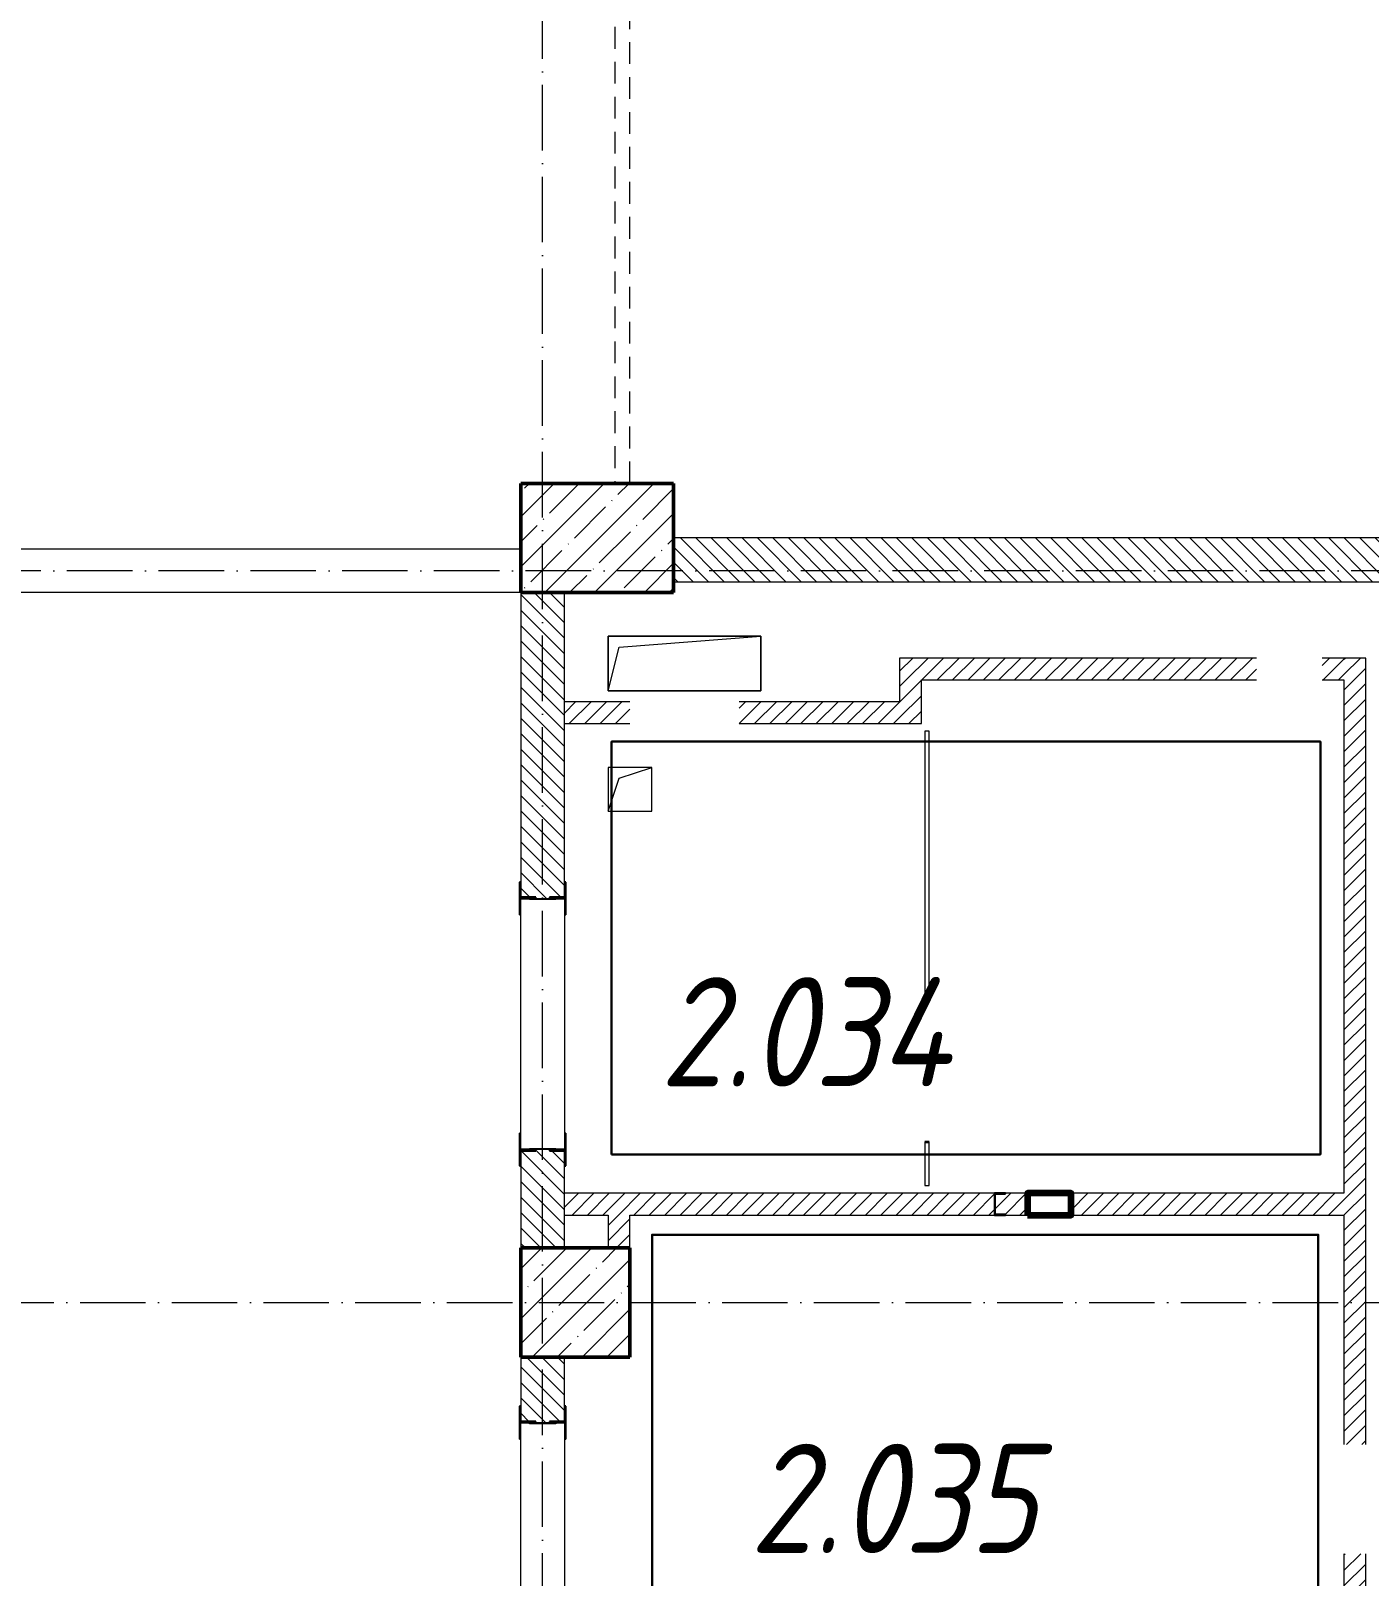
# Model space of a CAD drawing. Header units: millimetres. Extents: x -356862 to 418287, y 0 to 839748.
# Drawn here: x 75415 to 81543, y 509694 to 516768 of the extents above; entities that cross this region are included whole.
import ezdxf

# ---------------------------------------------------------------- set-up
doc = ezdxf.new("R2010")
doc.units = ezdxf.units.MM
doc.linetypes.add('200_ШТРИХ_ш1п0_6_', pattern=[160, 100, -60])
doc.linetypes.add('50_200_ШТРИХ_1Т_ш5_п1_п1_', pattern=[700, 500, -100, 0, -100])
for name, color, linetype, lineweight in [('9.7) Заделка 956 шт', 6, 'Continuous', 158), ('A-DETL-____-OTLN-3', 7, '200_ШТРИХ_ш1п0_6_', 9), ('A-DOOR-OPNG-MCUT', 7, 'Continuous', 35), ('A-FLOR-____-OTLN', 7, 'Continuous', 9), ('A-GENM-____-MCUT', 7, 'Continuous', 25), ('A-GENM-____-OTLN', 7, 'Continuous', 9), ('A-GENM-____-OTLN-1', 7, 'Continuous', 25), ('A-WALL-____-MCUT', 7, 'Continuous', 13), ('A-WALL-____-PATT-1', 7, 'Continuous', 9), ('A-WALL-FNSH-MCUT-1', 7, 'Continuous', 9), ('B2.6.1)', 212, 'Continuous', 30), ('B2.8)', 183, 'Continuous', 30), ('I-WALL-____-OTLN', 7, 'Continuous', 9), ('S-COLS-____-MCUT', 7, 'Continuous', 50), ('S-COLS-____-OTLN', 7, 'Continuous', 9), ('S-GRID-____-OTLN-1', 7, '50_200_ШТРИХ_1Т_ш5_п1_п1_', 9), ('Марки помещений', 7, 'Continuous', 9)]:
    doc.layers.add(name, color=color, linetype=linetype, lineweight=lineweight)
doc.layers.add('A-DOOR-____-OTLN-1', color=7, linetype='Continuous', lineweight=9, true_color=0xffffff)
doc.styles.add('ISOCPEUR_I_2', font='isocpeui.ttf', dxfattribs={"width": 0.85, "height": 2.3})
pattern_1 = [(135, (-15591.663, 459015.94), (-35.35534, -35.35534), [])]
pattern_2 = [(45, (-15591.663, 459015.94), (-35.35534, 35.35534), [])]

# ---------------------------------------------------------------- blocks, each defined once
blk = doc.blocks.new('BSC_Колонна _Прямоугольная - 500х700-V110-АР1_План отверстий 2 этажа в осях 1-64_Ю-ЯЯ')
at = {"layer": 'S-COLS-____-OTLN'}
h = blk.add_hatch(dxfattribs=at)
h.set_pattern_fill('FP_123', color=256, style=0, pattern_type=2)
h.set_pattern_definition([(315, (-55431.04, 93600), (114.04925, 114.04925), []), (315, (-55431.04, 93485.95), (114.04925, 114.04925), [201.613, -40.323, 3.353, -36.97])])
h.paths.add_polyline_path([(-250, 350), (-250, -350), (250, -350), (250, 350)], flags=0)
at = {"layer": 'S-COLS-____-MCUT'}
for p, q in [((250, 350), (-250, 350)), ((-250, 350), (-250, -350)), ((250, -350), (250, 350)), ((-250, -350), (250, -350))]:
    blk.add_line(p, q, dxfattribs=at)
blk = doc.blocks.new('BSC_Колонна _Прямоугольная - 500х500-V147-АР1_План отверстий 2 этажа в осях 1-64_Ю-ЯЯ')
at = {"layer": 'S-COLS-____-OTLN'}
h = blk.add_hatch(dxfattribs=at)
h.set_pattern_fill('FP_160', color=256, style=0, pattern_type=2)
h.set_pattern_definition([(45, (-93500, -51931.04), (-114.04925, 114.04925), []), (45, (-93385.95, -51931.04), (-114.04925, 114.04925), [201.613, -40.323, 3.353, -36.97])])
h.paths.add_polyline_path([(-250, -250), (250, -250), (250, 250), (-250, 250)], flags=0)
at = {"layer": 'S-COLS-____-MCUT'}
for p, q in [((250, 250), (-250, 250)), ((-250, 250), (-250, -250)), ((250, -250), (250, 250)), ((-250, -250), (250, -250))]:
    blk.add_line(p, q, dxfattribs=at)
blk = doc.blocks.new('DOR_ДУ_распашная__1Ст_Прямоугольная_ШЕР - Вн_650х2100h_Кабинки С_у-19996353-АР1_План отверстий 2 этажа в осях 1-64_Ю-ЯЯ')
at = {"layer": 'A-DOOR-OPNG-MCUT'}
for p, q in [((-325, 10), (-325, -10)), ((325, -10), (325, 10))]:
    blk.add_line(p, q, dxfattribs=at)
blk = doc.blocks.new('154_Фахверк_СКБ_Швеллер - Тип_100_3960-28331862-АР1_План отверстий 2 этажа в осях 1-64_Ю-ЯЯ')
at = {"layer": 'A-GENM-____-MCUT'}
for p, q in [((175, 50), (125, 50)), ((125, 50), (125, -50)), ((128, 47), (175, 47)), ((128, -47), (128, 47)), ((175, 47), (175, 50)), ((125, -50), (175, -50)), ((175, -47), (128, -47)), ((175, -50), (175, -47))]:
    blk.add_line(p, q, dxfattribs=at)
blk = doc.blocks.new('154_Стойка_СКБ_Уголок - СМ-2180_200-28268025-АР1_План отверстий 2 этажа в осях 1-64_Ю-ЯЯ')
at = {"layer": 'A-GENM-____-MCUT'}
for p, q in [((125, 156), (125, 81)), ((200, 156), (125, 156)), ((131, 81), (131, 150)), ((131, 150), (200, 150)), ((200, 150), (200, 156)), ((125, 81), (131, 81)), ((131, 19), (125, 19)), ((125, 19), (125, -56)), ((131, -50), (131, 19)), ((125, -56), (200, -56)), ((200, -50), (131, -50)), ((200, -56), (200, -50))]:
    blk.add_line(p, q, dxfattribs=at)
blk = doc.blocks.new('Стойка_Влож_Полоса боковая - Полоса-28213942-АР1_План отверстий 2 этажа в осях 1-64_Ю-ЯЯ')
at = {"layer": 'A-GENM-____-OTLN'}
for p, q in [((-5, 60), (0, 60)), ((-5, -60), (-5, 60)), ((0, -60), (-5, -60))]:
    blk.add_line(p, q, dxfattribs=at)
blk = doc.blocks.new('Стойка_Влож_Уголок_Опорный - Уголок-28213941-АР1_План отверстий 2 этажа в осях 1-64_Ю-ЯЯ')
at = {"layer": 'A-GENM-____-OTLN'}
for p, q in [((-212, -6), (-212, 0)), ((0, 0), (0, -6)), ((-212, -75), (-212, -6)), ((-212, -6), (-206, -6)), ((-6, -6), (0, -6)), ((0, -6), (0, -75)), ((-212, -75), (-206, -75)), ((-6, -75), (0, -75))]:
    blk.add_line(p, q, dxfattribs=at)
blk = doc.blocks.new('AR_Отверстие прямоугольное _в плите_ - AR_Отверстие прямоугольное _в плите_-30459207-АР1_План отверстий 2 этажа в осях 1-64_Ю-ЯЯ')
at = {"layer": 'A-GENM-____-OTLN'}
for p, q in [((100, 100), (-100, 100)), ((-100, 100), (-100, -100)), ((-50, 50), (100, 100)), ((100, -100), (100, 100)), ((-100, -100), (-50, 50)), ((-100, -100), (100, -100))]:
    blk.add_line(p, q, dxfattribs=at)
blk = doc.blocks.new('AR_Отверстие прямоугольное _в плите_ - AR_Отверстие прямоугольное _в плите_-30459221-АР1_План отверстий 2 этажа в осях 1-64_Ю-ЯЯ')
at = {"layer": 'A-GENM-____-OTLN'}
for p, q in [((350, 125), (-350, 125)), ((-350, 125), (-350, -125)), ((-350, -125), (-300, 75)), ((-300, 75), (350, 125)), ((350, -125), (350, 125)), ((-350, -125), (350, -125))]:
    blk.add_line(p, q, dxfattribs=at)
blk = doc.blocks.new('2этаж')
at = {"layer": 'S-GRID-____-OTLN-1', "color": 251, "ltscale": 0.6, "true_color": 0x636466}
for p, q in [((77758.3, 498997), (77758.3, 549908.8)), ((88482.7, 514297), (-20260.4, 514297)), ((53374.4, 510947), (88482.7, 510947))]:
    blk.add_line(p, q, dxfattribs=at)

msp = doc.modelspace()

# ---------------------------------------------------------------- hatches: boundary and pattern name
at = {"layer": 'A-WALL-____-PATT-1'}
h = msp.add_hatch(dxfattribs=at)
h.set_pattern_fill('FP_6', color=256, style=0, pattern_type=2)
h.set_pattern_definition(pattern_1)
h.paths.add_polyline_path([(81758.3366, 514246.983), (81758.3366, 514446.983), (78358.3366, 514446.983), (78358.3366, 514246.983), (79838.1916, 514246.983)], flags=0)
h = msp.add_hatch(dxfattribs=at)
h.set_pattern_fill('FP_6', color=256, style=0, pattern_type=2)
h.set_pattern_definition(pattern_1)
h.paths.add_polyline_path([(77858.3366, 511196.983), (77858.3366, 511640.983), (77789.3366, 511640.983), (77789.3366, 511646.983), (77727.3366, 511646.983), (77727.3366, 511640.983), (77658.3366, 511640.983), (77658.3366, 511196.983)], flags=0)
h.paths.add_polyline_path([(77789.3366, 512796.983), (77789.3366, 512802.983), (77858.3366, 512802.983), (77858.3366, 514196.983), (77658.3366, 514196.983), (77658.3366, 512802.983), (77727.3366, 512802.983), (77727.3366, 512796.983)], flags=0)
h = msp.add_hatch(dxfattribs=at)
h.set_pattern_fill('FP_5', color=256, style=0, pattern_type=2)
h.set_pattern_definition(pattern_2)
h.paths.add_polyline_path([(81328.3366, 513796.983), (81428.3366, 513796.983), (81428.3366, 513896.983), (81328.3366, 513896.983), (81328.3366, 513891.815)], flags=0)
h.paths.add_polyline_path([(79493.3366, 513796.983), (81028.3366, 513796.983), (81028.3366, 513896.983), (79393.3366, 513896.983), (79393.3366, 513796.983)], flags=0)
h = msp.add_hatch(dxfattribs=at)
h.set_pattern_fill('FP_5', color=256, style=0, pattern_type=2)
h.set_pattern_definition(pattern_2)
h.paths.add_polyline_path([(81515.0033, 509496.983), (81528.3366, 509496.983), (81528.3366, 509796.983), (81428.3366, 509796.983), (81428.3366, 509496.983), (81514.3831, 509496.983)], flags=0)
h.paths.add_polyline_path([(81428.3366, 510296.983), (81528.3366, 510296.983), (81528.3366, 513896.983), (81428.3366, 513896.983), (81428.3366, 511346.983)], flags=0)
h = msp.add_hatch(dxfattribs=at)
h.set_pattern_fill('FP_5', color=256, style=0, pattern_type=2)
h.set_pattern_definition(pattern_2)
h.paths.add_polyline_path([(79493.3366, 513596.983), (79493.3366, 513796.983), (79393.3366, 513796.983), (79393.3366, 513596.983)], flags=0)
h = msp.add_hatch(dxfattribs=at)
h.set_pattern_fill('FP_5', color=256, style=0, pattern_type=2)
h.set_pattern_definition(pattern_2)
h.paths.add_polyline_path([(78158.3366, 513596.983), (78158.3366, 513696.983), (77858.3366, 513696.983), (77858.3366, 513596.983)], flags=0)
h.paths.add_polyline_path([(79393.3366, 513596.983), (79393.3366, 513696.983), (78658.3366, 513696.983), (78658.3366, 513596.983)], flags=0)
h = msp.add_hatch(dxfattribs=at)
h.set_pattern_fill('FP_5', color=256, style=0, pattern_type=2)
h.set_pattern_definition(pattern_2)
h.paths.add_polyline_path([(80178.3366, 511346.983), (81428.3366, 511346.983), (81428.3366, 511446.983), (80178.3366, 511446.983), (80178.3366, 511408.7567)], flags=0)
h.paths.add_polyline_path([(78058.3366, 511346.983), (79828.3366, 511346.983), (79828.3366, 511446.983), (77858.3366, 511446.983), (77858.3366, 511346.983)], flags=0)
h.paths.add_polyline_path([(79978.3366, 511346.983), (79978.3366, 511446.983), (79878.3366, 511446.983), (79878.3366, 511443.983), (79831.3366, 511443.983), (79831.3366, 511349.983), (79878.3366, 511349.983), (79878.3366, 511346.983)], flags=0)
h = msp.add_hatch(dxfattribs=at)
h.set_pattern_fill('FP_5', color=256, style=0, pattern_type=2)
h.set_pattern_definition(pattern_2)
h.paths.add_polyline_path([(78058.3366, 511196.983), (78158.3366, 511196.983), (78158.3366, 511346.983), (78058.3366, 511346.983)], flags=0)
h = msp.add_hatch(dxfattribs=at)
h.set_pattern_fill('FP_6', color=256, style=0, pattern_type=2)
h.set_pattern_definition(pattern_1)
h.paths.add_polyline_path([(77858.3366, 508996.983), (77858.3366, 509390.983), (77789.3366, 509390.983), (77789.3366, 509396.983), (77727.3366, 509396.983), (77727.3366, 509390.983), (77658.3366, 509390.983), (77658.3366, 508996.983)], flags=0)
h.paths.add_polyline_path([(77727.3366, 510396.983), (77789.3366, 510396.983), (77789.3366, 510402.983), (77858.3366, 510402.983), (77858.3366, 510696.983), (77658.3366, 510696.983), (77658.3366, 510402.983), (77727.3366, 510402.983)], flags=0)

# ---------------------------------------------------------------- linework, layer by layer
at = {"layer": '9.7) Заделка 956 шт'}
msp.add_lwpolyline([(79978.3366, 511346.983), (80178.3366, 511346.983), (80178.3366, 511446.983), (79978.3366, 511446.983)], close=True, dxfattribs=at)
at = {"layer": 'A-DETL-____-OTLN-3'}
for p, q in [((78088.3366, 520146.983), (78088.3366, 514696.983)), ((78158.3366, 514696.983), (78158.3366, 520146.983))]:
    msp.add_line(p, q, dxfattribs=at)
at = {"layer": 'A-FLOR-____-OTLN'}
for p, q in [((78058.3366, 513996.983), (78758.3366, 513996.983)), ((78058.3366, 513746.983), (78058.3366, 513996.983)), ((78758.3366, 513996.983), (78758.3366, 513746.983)), ((78758.3366, 513746.983), (78058.3366, 513746.983))]:
    msp.add_line(p, q, dxfattribs=at)
at = {"layer": 'A-WALL-____-MCUT'}
for p, q in [((81758.3366, 514446.983), (78358.3366, 514446.983)), ((78358.3366, 514246.983), (81758.3366, 514246.983)), ((77658.3366, 514196.983), (77658.3366, 512871.983)), ((77858.3366, 512871.983), (77858.3366, 514196.983)), ((77727.3366, 512796.983), (77789.3366, 512796.983)), ((77789.3366, 511646.983), (77727.3366, 511646.983)), ((77658.3366, 511571.983), (77658.3366, 511196.983)), ((77858.3366, 511196.983), (77858.3366, 511571.983)), ((77658.3366, 510696.983), (77658.3366, 510471.983)), ((77858.3366, 510471.983), (77858.3366, 510696.983)), ((77727.3366, 510396.983), (77789.3366, 510396.983))]:
    msp.add_line(p, q, dxfattribs=at)
at = {"layer": 'A-WALL-FNSH-MCUT-1'}
for p, q in [((81028.3366, 513896.983), (79393.3366, 513896.983)), ((79393.3366, 513896.983), (79393.3366, 513696.983)), ((81528.3366, 513896.983), (81328.3366, 513896.983)), ((81528.3366, 510296.983), (81528.3366, 513896.983)), ((79493.3366, 513796.983), (81028.3366, 513796.983)), ((79493.3366, 513596.983), (79493.3366, 513796.983)), ((81328.3366, 513796.983), (81428.3366, 513796.983)), ((81428.3366, 513796.983), (81428.3366, 511446.983)), ((78158.3366, 513696.983), (77858.3366, 513696.983)), ((79393.3366, 513696.983), (78658.3366, 513696.983)), ((77858.3366, 513596.983), (78158.3366, 513596.983)), ((78658.3366, 513596.983), (79493.3366, 513596.983)), ((79508.3366, 513561.983), (79508.3366, 512331.983)), ((79528.3366, 513561.983), (79508.3366, 513561.983)), ((79528.3366, 512331.983), (79528.3366, 513561.983)), ((79508.3366, 511681.983), (79508.3366, 511481.983)), ((79528.3366, 511481.983), (79528.3366, 511681.983)), ((79508.3366, 511481.983), (79528.3366, 511481.983)), ((79828.3366, 511446.983), (77858.3366, 511446.983)), ((79978.3366, 511446.983), (79878.3366, 511446.983)), ((81428.3366, 511446.983), (80178.3366, 511446.983)), ((77858.3366, 511346.983), (78058.3366, 511346.983)), ((78058.3366, 511346.983), (78058.3366, 511196.983)), ((78158.3366, 511346.983), (79828.3366, 511346.983)), ((78158.3366, 511196.983), (78158.3366, 511346.983)), ((79878.3366, 511346.983), (79978.3366, 511346.983)), ((80178.3366, 511346.983), (81428.3366, 511346.983)), ((81428.3366, 511346.983), (81428.3366, 510296.983)), ((81428.3366, 509796.983), (81428.3366, 509496.983)), ((81528.3366, 509496.983), (81528.3366, 509796.983))]:
    msp.add_line(p, q, dxfattribs=at)
at = {"layer": 'B2.6.1)'}
msp.add_lwpolyline([(78073.8731, 511625.3226), (81320.0224, 511625.3226), (81320.0224, 513514.7215), (78073.8731, 513514.7215)], close=True, dxfattribs=at)
at = {"layer": 'B2.8)'}
msp.add_lwpolyline([(81310.7466, 509353.7256), (78259.2306, 509353.7256), (78259.2306, 511257.4555), (81310.7466, 511257.4555)], close=True, dxfattribs=at)
at = {"layer": 'I-WALL-____-OTLN'}
for p, q in [((73658.3366, 514396.983), (77658.3366, 514396.983)), ((77658.3366, 514196.983), (73658.3366, 514196.983)), ((77658.3366, 511646.983), (77658.3366, 512796.983)), ((77858.3366, 512796.983), (77858.3366, 511646.983)), ((77658.3366, 509396.983), (77658.3366, 510396.983)), ((77858.3366, 510396.983), (77858.3366, 509396.983))]:
    msp.add_line(p, q, dxfattribs=at)
at = {"layer": 'S-GRID-____-OTLN-1', "color": 251, "ltscale": 0.6, "true_color": 0x636466}
for p, q in [((77758.3366, 498996.983), (77758.3366, 549908.7924)), ((77758.3366, 498996.983), (77758.3366, 549908.7924)), ((88482.7432, 514296.983), (-20260.4336, 514296.983)), ((88482.7432, 514296.983), (-20260.4336, 514296.983)), ((53374.3699, 510946.983), (88482.7432, 510946.983)), ((53374.3699, 510946.983), (88482.7432, 510946.983))]:
    msp.add_line(p, q, dxfattribs=at)

# ---------------------------------------------------------------- block references
at = {"color": 18, "true_color": 0x000000}
msp.add_blockref('2этаж', (0, 0), dxfattribs=at)
at = {"layer": 'A-DOOR-____-OTLN-1', "rotation": 90}
msp.add_blockref('DOR_ДУ_распашная__1Ст_Прямоугольная_ШЕР - Вн_650х2100h_Кабинки С_у-19996353-АР1_План отверстий 2 этажа в осях 1-64_Ю-ЯЯ', (79518.3366, 512006.983), dxfattribs=at)
at = {"layer": 'A-GENM-____-OTLN'}
for name, p in [('AR_Отверстие прямоугольное _в плите_ - AR_Отверстие прямоугольное _в плите_-30459221-АР1_План отверстий 2 этажа в осях 1-64_Ю-ЯЯ', (78408.3366, 513871.983)), ('AR_Отверстие прямоугольное _в плите_ - AR_Отверстие прямоугольное _в плите_-30459207-АР1_План отверстий 2 этажа в осях 1-64_Ю-ЯЯ', (78158.3366, 513296.983)), ('Стойка_Влож_Уголок_Опорный - Уголок-28213941-АР1_План отверстий 2 этажа в осях 1-64_Ю-ЯЯ', (77864.3366, 512796.983)), ('Стойка_Влож_Уголок_Опорный - Уголок-28213941-АР1_План отверстий 2 этажа в осях 1-64_Ю-ЯЯ', (77864.3366, 510396.983))]:
    msp.add_blockref(name, p, dxfattribs=at)
for name, p, rotation in [('Стойка_Влож_Полоса боковая - Полоса-28213942-АР1_План отверстий 2 этажа в осях 1-64_Ю-ЯЯ', (77758.3366, 512796.983), 89.99999999999991), ('Стойка_Влож_Уголок_Опорный - Уголок-28213941-АР1_План отверстий 2 этажа в осях 1-64_Ю-ЯЯ', (77652.3366, 511646.983), 180), ('Стойка_Влож_Полоса боковая - Полоса-28213942-АР1_План отверстий 2 этажа в осях 1-64_Ю-ЯЯ', (77758.3366, 511646.983), 269.9999999999999), ('Стойка_Влож_Полоса боковая - Полоса-28213942-АР1_План отверстий 2 этажа в осях 1-64_Ю-ЯЯ', (77758.3366, 510396.983), 89.99999999999991)]:
    msp.add_blockref(name, p, dxfattribs=dict(at, rotation=rotation))
at = {"layer": 'A-GENM-____-OTLN-1'}
for p, rotation in [((77808.3366, 512671.983), 89.9999999999999), ((77708.3366, 511771.983), 269.9999999999999), ((77808.3366, 510271.983), 89.9999999999999)]:
    msp.add_blockref('154_Стойка_СКБ_Уголок - СМ-2180_200-28268025-АР1_План отверстий 2 этажа в осях 1-64_Ю-ЯЯ', p, dxfattribs=dict(at, rotation=rotation))
msp.add_blockref('154_Фахверк_СКБ_Швеллер - Тип_100_3960-28331862-АР1_План отверстий 2 этажа в осях 1-64_Ю-ЯЯ', (79703.3366, 511396.983), dxfattribs=at)
at = {"layer": 'S-COLS-____-OTLN', "rotation": 89.9999999999999}
msp.add_blockref('BSC_Колонна _Прямоугольная - 500х700-V110-АР1_План отверстий 2 этажа в осях 1-64_Ю-ЯЯ', (78008.3366, 514446.983), dxfattribs=at)
at = {"layer": 'S-COLS-____-OTLN'}
msp.add_blockref('BSC_Колонна _Прямоугольная - 500х500-V147-АР1_План отверстий 2 этажа в осях 1-64_Ю-ЯЯ', (77908.3366, 510946.983), dxfattribs=at)

# ---------------------------------------------------------------- texts
at = {"layer": 'Марки помещений', "char_height": 500, "attachment_point": 1, "style": 'ISOCPEUR_I_2'}
for s, insert, width in [('2.034', (78295.3967, 512436.1719), 817.72125), ('2.035', (78706.4174, 510300.0844), 785.65375)]:
    msp.add_mtext(s, dxfattribs=dict(at, insert=insert, width=width))

doc.saveas('drawing.dxf')
